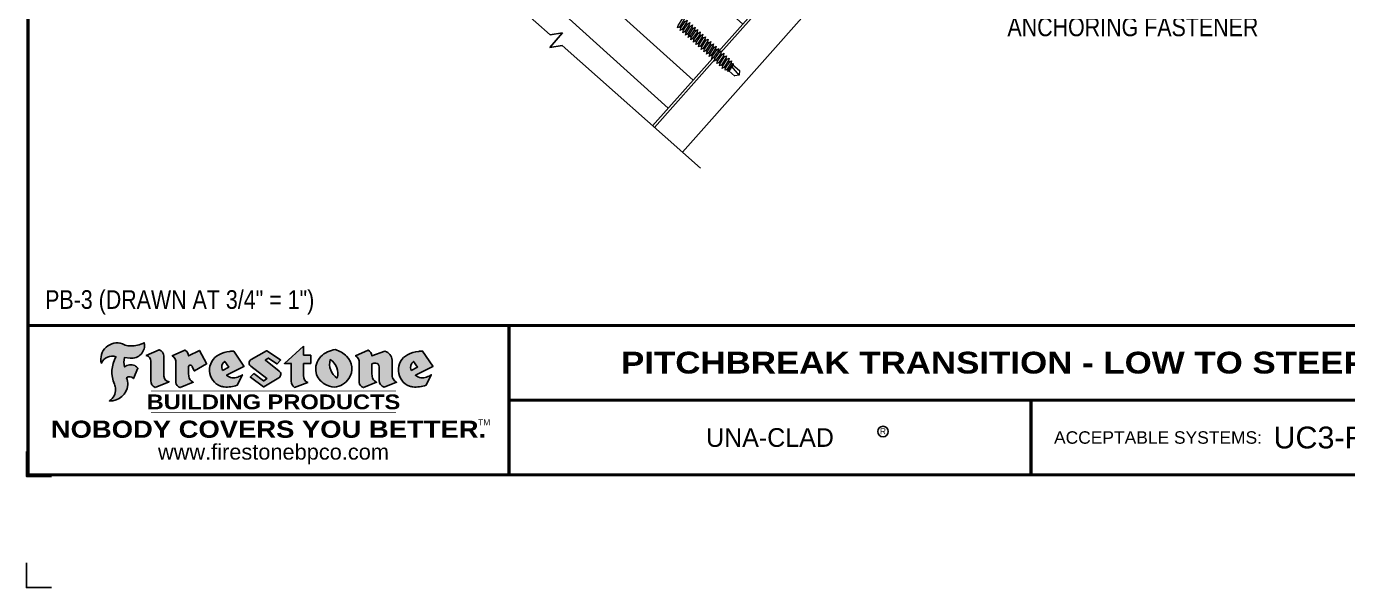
# Model space of a CAD drawing. Header units: inches. Extents: x 0 to 20, y 0 to 16.8.
# Drawn here: x 0 to 13.25, y 0 to 5.63 of the extents above; entities that cross this region are included whole.
import ezdxf
from ezdxf.enums import TextEntityAlignment as Align

# ---------------------------------------------------------------- set-up
doc = ezdxf.new("R2010")
doc.units = ezdxf.units.IN
doc.header["$MEASUREMENT"] = 0
doc.layers.get('0').update_dxf_attribs({"linetype": 'CONTINUOUS'})
doc.layers.get('DEFPOINTS').update_dxf_attribs({"linetype": 'CONTINUOUS'})
doc.layers.add('FSBP-ACCESSORY-FIRESTONE', color=7, linetype='CONTINUOUS', lineweight=9)
for name, color, linetype in [('FSBP-ANNO-NOTE', 7, 'CONTINUOUS'), ('FSBP-INSULATION', 7, 'CONTINUOUS'), ('FSBP-SUBSTRATE-GENERIC', 9, 'CONTINUOUS'), ('FSBP-TTLB', 7, 'CONTINUOUS'), ('FSBP-TTLB-BORDER', 7, 'CONTINUOUS'), ('FSBP-TTLB-TEXT', 7, 'CONTINUOUS')]:
    doc.layers.add(name, color=color, linetype=linetype)
doc.styles.add('ARIAL', font='ARIAL.TTF')
doc.styles.add('ARIAL_BOLD', font='')
doc.styles.add('BANKGOTHIC', font='bgothm.ttf')
doc.styles.add('FSBP_ARIAL_NAR', font='ARIALN.TTF')
doc.styles.get('ARIAL_BOLD').set_extended_font_data('Arial Black')

# ---------------------------------------------------------------- blocks, each defined once
blk = doc.blocks.new('TTLB-UNACLAD_1')
at = {"layer": 'FSBP-TTLB-TEXT'}
h = blk.add_hatch(color=1, dxfattribs=at)
edge = h.paths.add_edge_path()
edge.add_arc((1.037309769669573, -0.1982514792917306), 0.1319107607348553, 264.0410451462098, 370.3106169565175)
edge.add_arc((1.027551646585694, 0.1214293576525799), 0.3273056962876235, 270.05058356628535, 295.23459397187514, ccw=False)
edge.add_arc((1.022801957313345, -0.06680179986895154), 0.1391656561713503, 249.3281275763668, 272.0749124149863, ccw=False)
edge.add_line((0.9736743133014443, -0.1970076156048179), (0.9474927838574558, -0.1852745150568325))
edge.add_arc((0.8939498971398288, -0.3394262635682071), 0.1631857907024099, 70.84590087378872, 194.3325259843273)
edge.add_arc((0.8444260109029493, -0.4259936440910768), 0.1179914261095279, 70.96950098067128, 156.9641407594482, ccw=False)
edge.add_arc((1.153141409296894, -0.4684497516079468), 0.3110405457095052, 150.3231137483159, 203.2084295854517)
edge.add_arc((0.7562495500622943, -0.6412608153899899), 0.1218587156617311, 0.8849157075190988, 24.34668939894999, ccw=False)
edge.add_arc((0.7493781665697374, -0.6475258110744375), 0.1289731377238325, -58.36655102076742, 3.6216782311386737, ccw=False)
edge.add_arc((0.8256699029544474, -0.5792158350996106), 0.1783301886510354, 267.2205474105585, 354.1381621173521)
edge.add_arc((0.7903121048625305, -0.6011409294291745), 0.212787892960859, 0.9996158580669322, 21.00503380861244)
edge.add_arc((1.01880712263941, -0.5666691048185161), 0.05136395668415847, 40.82117713173261, 125.52727787225791, ccw=False)
edge.add_line((1.057676976260041, -0.5330924682126437), (1.102776947655911, -0.4308018311949837))
edge.add_arc((1.040858222524664, -0.4699705673995949), 0.07326744446031509, 32.31675181867256, 66.31481236598174)
edge.add_arc((1.032262518825329, -0.5063316993097662), 0.1102246948011782, 69.8179132332389, 125.254734720681)
edge.add_arc((1.127708877207287, -0.368959353531244), 0.1659710644737306, 164.1569669952081, 196.5811013160487, ccw=False)
edge.add_line((0.9680425188342383, -0.3236487780942383), (1.023615334387159, -0.3294494641845773))
h = blk.add_hatch(color=1, dxfattribs=at)
edge = h.paths.add_edge_path()
edge.add_line((1.275239419159561, -0.6223407783464694), (1.415345367376062, -0.5660418822574371))
edge.add_arc((1.421019305783958, -0.5090099247487757), 0.05731350411836949, 181.9717871001989, 264.31851000495806, ccw=False)
edge.add_line((1.363739737527226, -0.5109819325197265), (1.363412352251203, -0.3102363679013962))
edge.add_arc((1.294263659668751, -0.3103491388303989), 0.06914878453844908, 0.0934405599591014, 72.42834396969012)
edge.add_line((1.315139561173908, -0.2444268274366692), (1.186839444240604, -0.3024209471341379))
edge.add_arc((1.175246268095289, -0.3585110609420917), 0.05727567197445628, -0.017399788185912257, 78.322067691347, ccw=False)
edge.add_line((1.232521937428658, -0.3585284546236807), (1.232574268422297, -0.555126496687123))
edge.add_arc((1.305699496415486, -0.5558575689677219), 0.07312888236350451, 179.4272023230205, 245.3845503102953)
h = blk.add_hatch(color=1, dxfattribs=at)
edge = h.paths.add_edge_path()
edge.add_line((1.792026821926584, -0.3839679064720229), (1.722158956877934, -0.2518542302253621))
edge.add_arc((1.720119655279638, -0.2529327078887852), 0.002306916790721817, 27.87197133405656, 117.3766794470751)
edge.add_line((1.719058846382097, -0.250884159729182), (1.610638460368705, -0.3070279753467702))
edge.add_arc((1.547088841662962, -0.3061026658494403), 0.06355635479880145, 359.165808011073, 425.8793658831422)
edge.add_line((1.573061729235633, -0.2480956029480268), (1.446879247402876, -0.3051325108639702))
edge.add_arc((1.407812067100189, -0.370357133046621), 0.07602957263902092, -3.441403975725109, 59.07992244284969, ccw=False)
edge.add_line((1.483704536400296, -0.3749210150788969), (1.483704536400296, -0.5723838140635706))
edge.add_arc((1.54053746518044, -0.568254406115083), 0.05698275005415228, 184.1557352478595, 255.3066498366543)
edge.add_line((1.526084036778343, -0.6233736605654059), (1.657291340682093, -0.570650514527486))
edge.add_arc((1.688298576827198, -0.5021390388423987), 0.0752015358480571, 207.5160880841914, 245.649226723163, ccw=False)
edge.add_arc((1.721050197024907, -0.4914488168456328), 0.1093332836229113, 179.4823365255141, 204.5537900001094, ccw=False)
edge.add_line((1.611721375809452, -0.4904610114968335), (1.611721375809452, -0.4126404716788983))
edge.add_arc((1.628589765097195, -0.414159299036043), 0.01693662875851176, 28.356188110622725, 174.8549701683585, ccw=False)
edge.add_arc((1.627340435522395, -0.4197189881350504), 0.02111886817708033, 22.216893572439517, 40.10213956426492, ccw=False)
edge.add_line((1.646891420738257, -0.4117336534413738), (1.666638796144639, -0.4549750258192233))
edge.add_arc((1.668737246926742, -0.4540167099035481), 0.002306916790685496, 204.545128184284, 299.6323508190091)
edge.add_line((1.669877862091766, -0.4560219186518992), (1.791128135493295, -0.3870515928837648))
edge.add_line((1.791128135493295, -0.3870515928837648), (1.792026821926584, -0.3839679064720229))
h = blk.add_hatch(color=1, dxfattribs=at)
h.paths.add_polyline_path([(2.063388732080512, -0.2583237030618903, 0.02524281661523788), (2.025024361750752, -0.2610532129309178, 0.1213611957758757), (1.901773912052249, -0.3008158885520373, 0.6151668103976068), (1.93274136141747, -0.6099060679591872, 0.05306812109568645), (1.967936229862175, -0.617865745600497, 0.1150932231766138), (2.099126721549737, -0.5994933789882708), (2.151195569562105, -0.4944891916583316, -0.08755405562188731), (2.104230609512001, -0.5187113292177372, -0.265591761123442), (1.992692314386659, -0.5010701623316862), (2.165347897647223, -0.4141184325909109, 0.4518949533370738), (2.166222728871162, -0.4107679608846269)])
h.paths.add_polyline_path([(2.014217313945437, -0.4188965037300676), (1.951113654018855, -0.4515330109460507, -0.3720533890450154), (1.973177450672722, -0.3607130665457561)], flags=16)
h = blk.add_hatch(color=1, dxfattribs=at)
edge = h.paths.add_edge_path()
edge.add_arc((2.260407392426802, -0.3775796671688782), 0.04152450223225729, 123.20805433950699, 232.2027298779723, ccw=False)
edge.add_line((2.237665217914071, -0.3428366421988329), (2.393535971665983, -0.2540943745380986))
edge.add_arc((2.394677353533142, -0.2560991469722482), 0.002306916790741334, 55.64644466176611, 119.65426054492559, ccw=False)
edge.add_line((2.395979141996861, -0.2541946229174954), (2.531809646140459, -0.3470380726374032))
edge.add_arc((2.530468902927946, -0.3489153772789875), 0.002306916790700397, -42.731101238422525, 54.4661353739603, ccw=False)
edge.add_line((2.532163440279987, -0.3504807552658491), (2.498457913851155, -0.3869673252714421))
edge.add_arc((2.496763376499139, -0.3854019472845934), 0.002306916790672934, 233.7527076894875, 317.26889876138785, ccw=False)
edge.add_line((2.495399362263356, -0.38726241234572), (2.413849913492982, -0.3274738082119626))
edge.add_arc((2.412485899257181, -0.3293342732731342), 0.002306916790720064, 53.75270768979358, 124.4135619297835)
edge.add_line((2.41118211687575, -0.3274311136421062), (2.382933981293377, -0.346782838468144))
edge.add_arc((2.38423776367478, -0.3486859980991606), 0.002306916790694898, 124.4135619293799, 231.8459020253626)
edge.add_line((2.382812599816248, -0.3505000469010184), (2.519899969301207, -0.4581994452042721))
edge.add_arc((2.494247019847682, -0.4908523236374461), 0.04152450223225742, -55.21225898295222, 51.84590202520428, ccw=False)
edge.add_line((2.517938320565804, -0.5249552055672808), (2.364434947484597, -0.6179520922513717))
edge.add_arc((2.36323960192349, -0.6159790200102006), 0.002306916790726996, 233.2955624372927, 301.20872157023314, ccw=False)
edge.add_line((2.361860787187538, -0.6178285429225383), (2.231266621301074, -0.5204709167214361))
edge.add_arc((2.232647938930649, -0.5186232623475259), 0.002306916790697672, 135.5134179846393, 233.21798691998708, ccw=False)
edge.add_line((2.231002150870836, -0.5170067083764565), (2.262839375599356, -0.4845937328397696))
edge.add_arc((2.264485163659225, -0.4862102868108537), 0.002306916790748497, 53.0352839999411, 135.513417985369, ccw=False)
edge.add_line((2.265872365996302, -0.4843670465239001), (2.361834678328762, -0.5565872257804898))
edge.add_arc((2.363221880665761, -0.5547439854936304), 0.002306916790627066, 233.0352840000685, 302.2362632414394)
edge.add_line((2.36445241715569, -0.5566953042850713), (2.39428499383348, -0.5378823484768844))
edge.add_arc((2.393054457343549, -0.5359310296853765), 0.002306916790685166, 302.2362632406177, 412.2027298768422)
edge.add_line((2.394468296066179, -0.5341081404551886), (2.234958295420142, -0.4103916733127022))
h = blk.add_hatch(color=1, dxfattribs=at)
edge = h.paths.add_edge_path()
edge.add_line((2.763460561272041, -0.2072496393923444), (2.763460561272041, -0.2969520779963801))
edge.add_arc((2.765767478062699, -0.2969520779963943), 0.00230691679065842, 179.9999999996471, 269.9999999996471)
edge.add_line((2.765767478062685, -0.2992589947870528), (2.835417693520355, -0.2992589947870528))
edge.add_arc((2.835417693520355, -0.3015659115777538), 0.002306916790701052, 0, 90, ccw=False)
edge.add_line((2.837724610311056, -0.3015659115777538), (2.837724610311056, -0.3790761307453892))
edge.add_arc((2.83541769352037, -0.3790761307453749), 0.002306916790686842, 269.99999999964706, 359.99999999964706, ccw=False)
edge.add_line((2.835417693520355, -0.3813830475360618), (2.765767478062685, -0.3813830475360618))
edge.add_arc((2.765767478062699, -0.3836899643267202), 0.00230691679065842, 90.00000000035294, 180.0000000003529)
edge.add_line((2.763460561272041, -0.3836899643267344), (2.763460561272041, -0.5033995910642801))
edge.add_arc((2.836735953378943, -0.5071368822038516), 0.07337063740681413, 177.0802527808789, 245.3249543133826)
edge.add_line((2.806105814540615, -0.5738080530967267), (2.674529557384915, -0.6226036013049594))
edge.add_arc((2.708610405062069, -0.564298408791804), 0.06753517344606039, 177.0345319916277, 239.6926428024901, ccw=False)
edge.add_line((2.641165668230087, -0.560804539009709), (2.641165668230087, -0.3836899643267344))
edge.add_arc((2.638858751439429, -0.3836899643267202), 0.00230691679065842, 359.9999999996471, 449.999999999647)
edge.add_line((2.638858751439443, -0.3813830475360618), (2.572857950769389, -0.3813830475360618))
edge.add_line((2.572857950769389, -0.3813830475360618), (2.763460561272041, -0.2072496393923444))
h = blk.add_hatch(color=1, dxfattribs=at)
edge = h.paths.add_edge_path(flags=16)
edge.add_arc((2.940363509127394, -0.4847985213681437), 0.1684614578629418, 344.5558804047865, 417.0140046669545)
edge.add_arc((3.194458079644619, -0.3883534532477785), 0.1684614578629414, 164.5558804047864, 237.0140046669546)
edge = h.paths.add_edge_path()
edge.add_arc((3.069375116502199, -0.4399344555144872), 0.1828726885096673, 136.0914512150047, 191.213418978326)
edge.add_arc((3.064939550433406, -0.4318234379590333), 0.1803148804748503, 194.0167254156723, 240.6663730831859)
edge.add_arc((3.098047041778981, -0.3845058757092554), 0.2378525180183701, 239.2975390661776, 264.2889872773176)
edge.add_arc((3.04884478212623, -0.4190232383793012), 0.203760689247156, 277.1986764832036, 326.503572961274)
edge.add_arc((3.077739326803546, -0.4341046616465112), 0.171374865791709, 325.3768876809902, 406.3828327799087)
edge.add_arc((3.011839488065919, -0.4896144380417797), 0.2571945645850002, 44.28462553519766, 73.82901434867304)
edge.add_arc((3.117152499586992, -0.4983433120546693), 0.2579560664039132, 97.50292863483666, 134.1039137579027)
h = blk.add_hatch(color=1, dxfattribs=at)
edge = h.paths.add_edge_path()
edge.add_line((3.322690228557462, -0.5721896537377091), (3.322690228557462, -0.3749210150788969))
edge.add_arc((3.246797759257384, -0.3703571330465745), 0.076029572638996, 356.5585960242387, 419.0799224428129)
edge.add_line((3.285864939560099, -0.3051325108639702), (3.412047421392799, -0.2480956029480268))
edge.add_arc((3.386074533820159, -0.3061026658494941), 0.06355635479883807, 0.3962622833877276, 65.87936588318718, ccw=False)
edge.add_line((3.449629368605429, -0.3056631084210863), (3.580526418688805, -0.2593848434574539))
edge.add_arc((3.555744121700958, -0.3530904070730321), 0.09692726601172152, 2.366977007666776, 75.18615851992018, ccw=False)
edge.add_line((3.652588689330287, -0.3490873311063041), (3.652588689330287, -0.4883770011386872))
edge.add_arc((3.761877549389556, -0.4914934052703811), 0.1093332836229047, 178.3666365323574, 204.5537900000422)
edge.add_arc((3.729125929191727, -0.5021836272670953), 0.07520153584796169, 207.5160880841711, 245.2240541443093)
edge.add_line((3.697611150971852, -0.5704631245385627), (3.572585913552643, -0.6207021253773775))
edge.add_arc((3.59534718600759, -0.5526356419907701), 0.07177131519198746, 180.3328587115751, 251.51018566665869, ccw=False)
edge.add_line((3.523577081955409, -0.5530525936986663), (3.523577081955409, -0.4153032515383615))
edge.add_arc((3.486319529276879, -0.4148773504126441), 0.0372599868942854, 359.3450650296066, 449.0500281941028)
edge.add_arc((3.482769874121713, -0.4419622099033496), 0.06447454900600783, 86.29402372314017, 119.8211331593848)
edge.add_line((3.450707067966732, -0.3860252459975726), (3.450707067966732, -0.4904610114968335))
edge.add_arc((3.560035889182251, -0.491448816845647), 0.1093332836229751, 179.4823365255069, 204.5537900001023)
edge.add_arc((3.527284268984408, -0.5021390388424952), 0.07520153584796385, 207.5160880841699, 245.6492267231416)
edge.add_line((3.496277032839316, -0.570650514527486), (3.365069728935509, -0.6233736605654059))
edge.add_arc((3.37950248606194, -0.5682868177318081), 0.05694615642555727, 183.9298782390169, 255.318496325343, ccw=False)
h = blk.add_hatch(color=1, dxfattribs=at)
h.paths.add_polyline_path([(3.957695472291277, -0.2583237030618903, 0.02524281661523822), (3.919331101961575, -0.2610532129309178, 0.1085638477195505), (3.807890832595604, -0.2939221658134414, 0.6425897848490651), (3.827048101628293, -0.6099060679591872, 0.05306812109569052), (3.862242970072884, -0.617865745600497, 0.1150932231766133), (3.993433461760503, -0.5994933789882708), (4.045502309772871, -0.4944891916583316, -0.08755405562189084), (3.998537349722767, -0.5187113292177372, -0.2655917611234366), (3.886999054597368, -0.5010701623316862), (4.059654637857989, -0.4141184325909109, 0.4518949533370731), (4.060529469081928, -0.4107679608846269)])
h.paths.add_polyline_path([(3.90852405415626, -0.4188965037300676), (3.845420394229677, -0.4515330109460507, -0.3720533890450147), (3.867484190883488, -0.3607130665457561)], flags=16)
blk.add_circle((8.577614469185107, -1.065153003997366), 0.05268028021839655)
at = {"layer": 'DEFPOINTS', "color": 1}
blk.add_lwpolyline([(0.234375, -1.515625), (-0.015625, -1.515625), (-0.015625, -1.265625)], dxfattribs=at)
at = {"layer": 'DEFPOINTS', "linetype": 'Continuous', "ltscale": 1.75}
blk.add_lwpolyline([(-0.015625, -2.380833333333342), (-0.015625, -2.630833333333342), (0.234375, -2.630833333333342)], dxfattribs=at)
at = {"layer": 'FSBP-TTLB', "const_width": 0.03125}
for points in [[(0, 0), (0, -1.5), (20, -1.5), (20, 0), (0, 0)], [(4.825208527206769, 0), (4.825208527206769, -0.75)], [(4.825208527206769, -0.75), (15.84028770518938, -0.75)], [(4.825208527206769, -0.75), (4.825208527206769, -1.5)]]:
    blk.add_lwpolyline(points, dxfattribs=at)
at = {"layer": 'FSBP-TTLB-BORDER', "const_width": 0.03125}
blk.add_lwpolyline([(20, 0), (20, 13), (0, 13), (0, 0)], dxfattribs=at)
at = {"layer": 'FSBP-TTLB-TEXT', "color": 1}
blk.add_line((0.7358432058323388, -0.379822754145593), (0.7358432058323388, -0.379822754145593), dxfattribs=at)
for points in [[(1.023615323725323, -0.3294494630716969, 0.5000510906601082), (1.167090420776901, -0.1746414942047778, -0.1103304102359608), (1.027840608309816, -0.2058762110801382, -0.09957876667165425), (0.9736743133014443, -0.1970076156048179), (0.9474927838574558, -0.1852745150568325, 0.5978159689075124), (0.7358432058323388, -0.379822754145593, -0.3938834584182213), (0.8828996422548698, -0.3144510229727047, 0.2349406564350952), (0.86727108227484, -0.5910237178633082, -0.1027304183841549), (0.8780937320133262, -0.6393788197974146, -0.2772692352614086), (0.8170223912655956, -0.7573362346216896, 0.3985429150902959), (1.003067614090241, -0.5974286950643517, 0.0875124847930418), (0.9889600163401155, -0.5248671157293501, -0.3874031597924062), (1.057676976260041, -0.5330924682126437), (1.102776947655911, -0.4308018311949837, 0.1494423498871741), (1.07029056398062, -0.4028746979725923, 0.2467195073738216), (0.9686394281704906, -0.4163228904100862, -0.1424285161541127), (0.9680425188342383, -0.3236487780942383), (1.023615334387159, -0.3294494641845773)], [(2.166222728871162, -0.4107679608846269), (2.063388732080512, -0.2583237030618903, 0.02524281661523788), (2.025024361750752, -0.2610532129309178, 0.1085638477195265), (1.913584092384895, -0.2939221658134414, 0.6425897848491228), (1.93274136141747, -0.6099060679591872, 0.05306812109568648), (1.967936229862175, -0.617865745600497, 0.1150932231766137), (2.099126721549737, -0.5994933789882708), (2.151195569562105, -0.4944891916583316, -0.0875540556218873), (2.104230609512001, -0.5187113292177372, -0.2655917611234418), (1.992692314386659, -0.5010701623316862), (2.165347897647223, -0.4141184325909109)], [(2.763460561272041, -0.2072496393923444), (2.763460561272041, -0.2969520779963801, 0.4142135623730958), (2.765767478062685, -0.2992589947870528), (2.835417693520355, -0.2992589947870528, -0.414213562373095), (2.837724610311056, -0.3015659115777538), (2.837724610311056, -0.3790761307453892, -0.4142135623730938), (2.835417693520355, -0.3813830475360618), (2.765767478062685, -0.3813830475360618, 0.4142135623730958), (2.763460561272041, -0.3836899643267344), (2.763460561272041, -0.5033995910642801, 0.3068985753588853), (2.806105814540615, -0.5738080530967267), (2.674529557384915, -0.6226036013049594, -0.2804194150632976), (2.641165668230087, -0.560804539009709), (2.641165668230087, -0.3836899643267344, 0.414213562373095), (2.638858751439443, -0.3813830475360618), (2.572857950769389, -0.3813830475360618), (2.763460561272041, -0.2072496393923444)], [(4.060529469081928, -0.4107679608846269), (3.957695472291277, -0.2583237030618903, 0.02524281661523788), (3.919331101961575, -0.2610532129309178, 0.1085638477195265), (3.807890832595604, -0.2939221658134414, 0.6425897848491228), (3.827048101628293, -0.6099060679591872, 0.05306812109568648), (3.862242970072884, -0.617865745600497, 0.1150932231766137), (3.993433461760503, -0.5994933789882708), (4.045502309772871, -0.4944891916583316, -0.0875540556218873), (3.998537349722767, -0.5187113292177372, -0.2655917611234418), (3.886999054597368, -0.5010701623316862), (4.059654637857989, -0.4141184325909109)], [(4.059654637857989, -0.4141184325909109, 0.4518949533370731), (4.060529469081928, -0.4107679608846269, 0.4518949533370731)]]:
    blk.add_lwpolyline(points, format="xyb", dxfattribs=at)
for points in [[(1.275239419159561, -0.6223407783464694), (1.415345367376062, -0.5660418822574371, -0.3756100036733062), (1.363739737527226, -0.5109819325197265), (1.363412352251203, -0.3102363679013962, 0.3265360292958048), (1.315139561173908, -0.2444268274366692), (1.186839444240604, -0.3024209471341379, -0.3557863980845349), (1.232521937428658, -0.3585284546236807), (1.232574268422297, -0.555126496687123, 0.2960110723418457)], [(1.792026821926584, -0.3839679064720229), (1.722158956877934, -0.2518542302253621, 0.4116839150163434), (1.719058846382097, -0.250884159729182), (1.610638460368705, -0.3070279753467702, 0.2996033003794034), (1.573061729235633, -0.2480956029480268), (1.446879247402876, -0.3051325108639702, -0.2797757560995365), (1.483704536400296, -0.3749210150788969), (1.483704536400296, -0.5723838140635706, 0.320828638474519), (1.526084036778343, -0.6233736605654059), (1.657291340682093, -0.570650514527486, -0.1679398621276611), (1.621603752698661, -0.5368819723450571, -0.1098333365370753), (1.611721375809452, -0.4904610114968335), (1.611721375809452, -0.4126404716788983, -0.743334502655012), (1.64349420176768, -0.4061152228778298, -0.07819791644735608), (1.646891420738257, -0.4117336534413738), (1.666638796144639, -0.4549750258192233, 0.4404648714563479), (1.669877862091766, -0.4560219186518992), (1.791128135493295, -0.3870515928837648)], [(2.234958295420142, -0.4103916733127022, -0.5150044486718882), (2.237665217914071, -0.3428366421988329), (2.393535971665983, -0.2540943745380986, -0.2867822934100265), (2.395979141996861, -0.2541946229174954), (2.531809646140459, -0.3470380726374032, -0.4515027974650387), (2.532163440279987, -0.3504807552658491), (2.498457913851155, -0.3869673252714421, -0.3814439164929681), (2.495399362263356, -0.38726241234572), (2.413849913492982, -0.3274738082119626, 0.3184718635035665), (2.41118211687575, -0.3274311136421062), (2.382933981293377, -0.346782838468144, 0.5064094529656681), (2.382812599816248, -0.3505000469010184), (2.519899969301207, -0.4581994452042721, -0.5043597839115849), (2.517938320565804, -0.5249552055672808), (2.364434947484597, -0.6179520922513717, -0.3053163970316367), (2.361860787187538, -0.6178285429225383), (2.231266621301074, -0.5204709167214361, -0.4541703869768119), (2.231002150870836, -0.5170067083764565), (2.262839375599356, -0.4845937328397696, -0.3762644290664977), (2.265872365996302, -0.4843670465239001), (2.361834678328762, -0.5565872257804898, 0.3114700032088108), (2.36445241715569, -0.5566953042850713), (2.39428499383348, -0.5378823484768844, 0.520381097387146), (2.394468296066179, -0.5341081404551886)], [(2.937624918725987, -0.3131105398334029, 0.2452625673097023), (2.889993533867141, -0.4754966266250307, 0.2064059665179019), (2.976604338974084, -0.5890186876871866, 0.1094800500670344), (3.074378098474654, -0.6211778035979165, 0.2185147641853038), (3.218764944843201, -0.5314757029352819, 0.3689489483072479), (3.195959963110113, -0.3100352223135445, 0.1296305888694145), (3.0834694040758, -0.242595816912754, 0.1610736375384317)], [(3.322690228557462, -0.5721896537377091), (3.322690228557462, -0.3749210150788969, 0.2797757560995341), (3.285864939560099, -0.3051325108639702), (3.412047421392799, -0.2480956029480268, -0.2937618496109166), (3.449629368605429, -0.3056631084210863), (3.580526418688805, -0.2593848434574539, -0.3288760160581939), (3.652588689330287, -0.3490873311063041), (3.652588689330287, -0.4883770011386872, 0.114762897203527), (3.662431105063263, -0.536926560769686, 0.166032965990522), (3.697611150971852, -0.5704631245385627), (3.572585913552643, -0.6207021253773775, -0.3209557512194564), (3.523577081955409, -0.5530525936986663), (3.523577081955409, -0.4153032515383615, 0.4127061514896111), (3.48693727661589, -0.3776224848030694, 0.1473421876160361), (3.450707067966732, -0.3860252459975726), (3.450707067966732, -0.4904610114968335, 0.1098333365370753), (3.460589444855941, -0.5368819723450855, 0.1679398621276611), (3.496277032839316, -0.570650514527486), (3.365069728935509, -0.6233736605654059, -0.3219729545308964), (3.322690228557462, -0.5721896537377091, 29.1476284739)], [(1.951113654018855, -0.4515330109460507), (2.014217313945437, -0.4188965037300676), (1.973177450672722, -0.3607130665457561, 0.3720533890450154)], [(3.10274193015772, -0.5296595419651595, 0.3271311138286319), (3.032079658614293, -0.3434924326507627, 0.3271311138286322)], [(3.845420394229677, -0.4515330109460507), (3.90852405415626, -0.4188965037300676), (3.867484190883488, -0.3607130665457561, 0.3720533890450154)]]:
    blk.add_lwpolyline(points, format="xyb", close=True, dxfattribs=at)
at = {"layer": 'FSBP-TTLB-TEXT'}
for points, const_width in [([(1.233926579809207, -0.6584455781731435), (3.691229482685259, -0.6584455781731577)], 0.0078125), ([(10.06152282927678, -0.75), (10.06152282927678, -1.5)], 0.03125), ([(1.233926579809207, -0.8761560960495984), (3.691229482685259, -0.8761560960495842)], 0.0078125)]:
    blk.add_lwpolyline(points, dxfattribs=dict(at, const_width=const_width))
at = {"layer": 'FSBP-TTLB-TEXT', "color": 1}
for centre, start, end in [((1.789987520328282, -0.3850463841354355), 299.6323508193319, 27.87197133380463), ((2.164310260790558, -0.412058050385383), 296.7304547840455, 34.00233684987403)]:
    blk.add_arc(centre, 0.00230691679068068, start, end, dxfattribs=at)
at = {"layer": 'FSBP-TTLB-TEXT', "lineweight": 18, "style": 'ARIAL_BOLD'}
blk.add_text('BUILDING PRODUCTS', height=0.1484375, dxfattribs=at).set_placement((2.462578031247233, -0.7673008371113639), align=Align.MIDDLE_CENTER)
at = {"layer": 'FSBP-TTLB-TEXT', "color": 1}
for s, height, style, p in [('NOBODY COVERS YOU BETTER.', 0.171875, 'ARIAL_BOLD', (2.412604263603384, -1.041650450587369)), ('TM', 0.0625, 'BANKGOTHIC', (4.576671173373001, -0.9725745042934193))]:
    blk.add_text(s, height=height, dxfattribs=dict(at, style=style)).set_placement(p, align=Align.MIDDLE_CENTER)
at = {"layer": 'FSBP-TTLB-TEXT'}
for s, height, style, p in [('UNA-CLAD', 0.1875, 'BANKGOTHIC', (7.443365678241776, -1.125)), ('R', 0.0625, 'BANKGOTHIC', (8.576822040060335, -1.062518816683806)), ('www.firestonebpco.com', 0.15625, 'ARIAL', (2.462578031247233, -1.268657306740124))]:
    blk.add_text(s, height=height, dxfattribs=dict(at, style=style)).set_placement(p, align=Align.MIDDLE_CENTER)
at = {"layer": 'FSBP-TTLB-TEXT', "style": 'ARIAL'}
blk.add_text('ACCEPTABLE SYSTEMS:', height=0.125, dxfattribs=at).set_placement((10.29281281591562, -1.125), align=Align.MIDDLE_LEFT)
at = {"layer": 'FSBP-TTLB-TEXT'}
for tag, height, style, p in [('MAXIMUM_WARRANTY', 0.1875, 'ARIAL_BOLD', (18.03987100774941, 0.2240244307510579)), ('ACCPT_SYSTEMS', 0.21875, 'ARIAL', (12.49438170418193, -1.125))]:
    blk.add_attdef(tag, text='', height=height, dxfattribs=dict(at, style=style)).set_placement(p, align=Align.MIDDLE_LEFT)
for tag, height, style, p in [('DETAIL_DESCP_LINE_1', 0.21875, 'ARIAL_BOLD', (10.33118450231211, -0.3736318192489421)), ('ISSUE_REV_DATE', 0.21875, 'ARIAL', (16.84069633627263, -0.7282559425942452)), ('DETAIL_NUMBER', 0.4375, 'ARIAL', (18.91941590748775, -0.8931630692489421))]:
    blk.add_attdef(tag, text='', height=height, dxfattribs=dict(at, style=style)).set_placement(p, align=Align.MIDDLE_CENTER)

msp = doc.modelspace()

# ---------------------------------------------------------------- hatches: boundary and pattern name
at = {"layer": 'FSBP-INSULATION'}
h = msp.add_hatch(dxfattribs=at)
h.set_pattern_fill('ANSI31', color=256, scale=3, angle=92.99999999999999, style=0)
h.set_pattern_definition([(138, (-0.474198583921428, -0.5708610251901671), (-0.2509239773845719, -0.2786793095540228), [])])
h.paths.add_polyline_path([(6.282192889140478, 4.63388682434506), (6.873756852721535, 5.301001715917919), (6.880628627573463, 5.329782474632207), (6.867454445474209, 5.341687823541994), (6.848464125142933, 5.329233691137053), (6.854280263374951, 5.353593172451791), (6.841106081275669, 5.365498521361594), (6.822115760944396, 5.353044388956653), (6.827931899176411, 5.377403870271387), (6.814757717077154, 5.389309219181176), (6.795767396745857, 5.376855086776253), (6.801583534977875, 5.401214568090989), (6.788409352878618, 5.413119917000778), (6.769419032547345, 5.400665784595835), (6.775235170779363, 5.425025265910567), (6.762060988680079, 5.43693061482038), (6.743070668348808, 5.424476482415436), (6.748886806580824, 5.44883596373017), (6.735712624481544, 5.460741312639979), (6.71672230415027, 5.448287180235036), (6.722538442382286, 5.47264666154977), (6.709364260283006, 5.484552010459583), (6.69037393995173, 5.472097878054638), (6.696190078183749, 5.496457359369371), (6.683015896084468, 5.508362708279182), (6.664025575753194, 5.495908575874238), (6.669841713985208, 5.520268057188972), (6.656667531885932, 5.532173406098781), (6.637677211554657, 5.519719273693839), (6.643493349786669, 5.544078755008576), (6.630319167687392, 5.555984103918384), (6.611328847356117, 5.54352997151344), (6.617144985588135, 5.567889452828171), (6.603970803488855, 5.579794801737986), (6.584980483157581, 5.567340669333042), (6.590796621389596, 5.591700150647773), (6.577622439290318, 5.603605499557586), (6.558632118959042, 5.591151367152644), (6.564448257191061, 5.615510848467379), (6.551274075091778, 5.627416197377189), (6.532283754760505, 5.614962064972245), (6.538099892992522, 5.63932154628698), (6.524925710893241, 5.651226895196789), (6.505935390561968, 5.638772762791846), (6.511751528793982, 5.663132244106578), (6.498577346694701, 5.675037593016389), (6.479587026363429, 5.662583460611446), (6.485403164595446, 5.68694294192618), (6.472228982496167, 5.698848290835993), (6.45323866216489, 5.686394158431048), (6.459054800396908, 5.710753639745779), (6.445880618297626, 5.722658988655592), (6.426890297966355, 5.71020485625065), (6.43270643619837, 5.734564337565381), (6.419532254099089, 5.746469686475191), (6.400541933767816, 5.73401555407025), (6.406358071999831, 5.758375035384983), (6.393183889900552, 5.770280384294795), (6.374193569569277, 5.757826251889853), (6.380009707801293, 5.782185733204582), (6.366835525702014, 5.794091082114396), (6.34784520537074, 5.781636949709452), (6.353661343602755, 5.805996431024185), (6.340487161503474, 5.817901779933996), (6.321496841172201, 5.805447647529053), (6.327312979404216, 5.829807128843787), (6.314138797304939, 5.841712477753599), (6.295148476973663, 5.829258345348653), (6.300475627380459, 5.85156982001079), (6.286747640127587, 5.863975635934939), (6.267757319796314, 5.851521503529996), (6.273573458028331, 5.87588098484473), (6.260399275929051, 5.88778633375454), (6.241408955597778, 5.875332201349599), (6.247225093829792, 5.899691682664328), (6.234050911730511, 5.911597031574139), (6.215060591399237, 5.899142899169196), (6.220876729631255, 5.923502380483933), (6.207702547531976, 5.935407729393741), (6.188712227200701, 5.9229535969888), (6.194528365432716, 5.947313078303528), (6.181354183333437, 5.959218427213344), (6.162363863002163, 5.9467642948084), (6.16818000123418, 5.971123776123132), (6.155005819134897, 5.983029125032943), (6.136015498803626, 5.970574992628), (6.141831637035642, 5.994934473942735), (6.128657454936361, 6.006839822852545), (6.109667134605086, 5.994385690447604), (6.115483272837103, 6.018745171762334), (6.102309090737824, 6.030650520672148), (6.08331877040655, 6.018196388267202), (6.089134908638566, 6.042555869581935), (6.075960726539286, 6.054461218491747), (6.05697040620801, 6.042007086086802), (6.06278654444003, 6.066366567401539), (6.049612362340747, 6.07827191631135), (6.030622042009474, 6.065817783906406), (6.036438180241489, 6.090177265221136), (6.023263998142211, 6.102082614130949), (6.004273677810938, 6.089628481726008), (6.010089816042954, 6.113987963040739), (5.996915633943672, 6.12589331195055), (5.977925313612397, 6.113439179545605), (5.983741451844413, 6.137798660860339), (5.970567269745134, 6.149704009770154), (5.951576949413862, 6.13724987736521), (5.957393087645878, 6.161609358679942), (5.944218905546595, 6.173514707589752), (5.925228585215321, 6.161060575184807), (5.931044723447339, 6.185420056499543), (5.917870541348059, 6.197325405409354), (5.898880221016785, 6.184871273004408), (5.904696359248801, 6.209230754319142), (5.891522177149521, 6.221136103228956), (5.872531856818247, 6.20868197082401), (5.878347995050263, 6.233041452138744), (5.865173812951006, 6.244946801048534), (5.846183492619732, 6.232492668643591), (5.851999630851726, 6.256852149958346), (5.838825448752468, 6.268757498868135), (5.819835128421195, 6.256303366463193), (5.825651266653212, 6.280662847777925), (5.808427997910301, 6.278458034255856), (5.755333918046585, 6.32643851160613), (5.141793766600716, 5.645033141060165), (5.253290758783225, 5.546173214967732), (5.378335211172908, 5.565528002880296), (5.249045084672029, 5.419710978798512), (5.374089536851429, 5.439065767151281)])
h.paths.add_polyline_path([(8.551447393025711, 7.192956621542383), (8.555427411276012, 7.209625960600885), (8.54225322917676, 7.221531309510671), (8.523262908845487, 7.209077177105732), (8.529079047077502, 7.233436658420463), (8.515904864978223, 7.245342007330274), (8.496914544646948, 7.23288787492533), (8.502730682878965, 7.257247356240064), (8.48955650077971, 7.269152705149857), (8.470566180448412, 7.256698572744935), (8.476382318680423, 7.281058054059667), (8.463208136581173, 7.292963402969455), (8.444217816249896, 7.280509270564512), (8.450033954481913, 7.304868751879249), (8.43685977238263, 7.316774100789054), (8.41786945205136, 7.304319968384115), (8.423685590283371, 7.328679449698847), (8.410511408184117, 7.340584798608635), (8.39152108785282, 7.328130666203712), (8.397337226084838, 7.352490147518449), (8.38416304398558, 7.364395496428238), (8.365172723654307, 7.351941364023292), (8.370988861886325, 7.376300845338028), (8.357814679787042, 7.38820619424784), (8.33882435945577, 7.375752061842895), (8.344640497687786, 7.400111543157629), (8.331466315588504, 7.412016892067437), (8.312475995257232, 7.399562759662495), (8.318292133489248, 7.42392224097723), (8.305117951389967, 7.435827589887042), (8.286127631058692, 7.423373457482096), (8.291943769290711, 7.447732938796831), (8.278769587191432, 7.459638287706643), (8.259779266860157, 7.447184155301697), (8.265595405092172, 7.471543636616437), (8.252421222992893, 7.483448985526241), (8.233430902661617, 7.470994853121297), (8.239247040893636, 7.495354334436033), (8.226072858794355, 7.507259683345843), (8.20708253846308, 7.4948055509409), (8.212898676695097, 7.519165032255632), (8.199724494595817, 7.531070381165446), (8.180734174264542, 7.518616248760498), (8.186550312496559, 7.542975730075234), (8.17337613039728, 7.554881078985046), (8.154385810066003, 7.542426946580104), (8.160201948298022, 7.566786427894835), (8.14702776619874, 7.578691776804648), (8.128037445867466, 7.566237644399706), (8.133853584099484, 7.590597125714435), (8.120679402000205, 7.602502474624249), (8.10168908166893, 7.590048342219303), (8.107505219900945, 7.614407823534037), (8.094331037801664, 7.626313172443849), (8.075340717470391, 7.613859040038905), (8.081156855702407, 7.63821852135364), (8.067982673603128, 7.650123870263453), (8.048992353271853, 7.637669737858506), (8.054808491503872, 7.662029219173238), (8.04163430940459, 7.67393456808305), (8.022643989073318, 7.661480435678106), (8.028460127305333, 7.68583991699284), (8.015285945206053, 7.69774526590265), (7.996295624874781, 7.685291133497708), (8.002111763106793, 7.709650614812443), (7.988937581007512, 7.721555963722254), (7.969947260676239, 7.709101831317311), (7.975763398908256, 7.733461312632045), (7.962589216808976, 7.745366661541855), (7.943598896477704, 7.732912529136911), (7.949415034709716, 7.757272010451643), (7.936240852610435, 7.769177359361453), (7.917250532279162, 7.756723226956511), (7.923066670511179, 7.781082708271246), (7.909892488411902, 7.792988057181057), (7.890902168080626, 7.780533924776115), (7.896229318487421, 7.802845399438249), (7.882501331234547, 7.815251215362396), (7.863511010903277, 7.802797082957456), (7.869327149135293, 7.827156564272189), (7.856152967036014, 7.839061913181999), (7.837162646704739, 7.826607780777055), (7.842978784936754, 7.850967262091791), (7.829804602837473, 7.862872611001599), (7.810814282506199, 7.850418478596655), (7.816630420738218, 7.874777959911391), (7.803456238638937, 7.886683308821198), (7.784465918307664, 7.874229176416259), (7.790282056539679, 7.898588657730992), (7.777107874440397, 7.910494006640802), (7.758117554109125, 7.898039874235858), (7.763933692341141, 7.92239935555059), (7.75075951024186, 7.934304704460402), (7.731769189910587, 7.921850572055458), (7.737585328142604, 7.946210053370192), (7.724411146043323, 7.958115402280002), (7.705420825712048, 7.945661269875062), (7.711236963944067, 7.970020751189793), (7.698062781844786, 7.981926100099606), (7.679072461513515, 7.969471967694661), (7.684888599745527, 7.993831449009393), (7.671714417646248, 8.005736797919207), (7.652724097314971, 7.993282665514263), (7.65854023554699, 8.017642146828996), (7.645366053447709, 8.029547495738807), (7.626375733116436, 8.017093363333867), (7.632191871348452, 8.041452844648598), (7.619017689249173, 8.053358193558408), (7.600027368917898, 8.040904061153464), (7.605843507149917, 8.065263542468195), (7.592669325050634, 8.07716889137801), (7.573679004719359, 8.064714758973063), (7.579495142951377, 8.089074240287799), (7.566320960852094, 8.100979589197612), (7.547330640520823, 8.088525456792668), (7.553146778752838, 8.112884938107397), (7.539972596653561, 8.12479028701721), (7.520982276322285, 8.112336154612267), (7.526798414554303, 8.136695635927), (7.513624232455022, 8.148600984836815), (7.494633912123748, 8.136146852431867), (7.500450050355761, 8.1605063337466), (7.487275868256483, 8.172411682656415), (7.468285547925207, 8.15995755025147), (7.474101686157224, 8.184317031566204), (7.460927504057968, 8.196222380475994), (7.441937183726694, 8.183768248071049), (7.447081688992195, 8.205314757952687), (5.82590640236331, 6.404817195890871), (5.881697084265908, 6.354399831916298), (5.889293212398417, 6.359381484878275), (5.8834770741664, 6.335022003563543), (5.896651256265657, 6.323116654653754), (5.915641576596955, 6.335570787058674), (5.90982543836494, 6.311211305743942), (5.922999620464196, 6.299305956834152), (5.941989940795469, 6.311760089239097), (5.936173802563454, 6.287400607924362), (5.949347984662735, 6.275495259014551), (5.968338304994007, 6.287949391419493), (5.96252216676199, 6.263589910104763), (5.975696348861272, 6.251684561194952), (5.994686669192545, 6.264138693599894), (5.988870530960529, 6.239779212285161), (6.002044713059809, 6.227873863375348), (6.021035033391081, 6.240327995780292), (6.015218895159066, 6.21596851446556), (6.028393077258348, 6.204063165555746), (6.047383397589621, 6.216517297960691), (6.041567259357606, 6.192157816645957), (6.054741441456887, 6.180252467736147), (6.073731761788158, 6.19270660014109), (6.067915623556141, 6.168347118826357), (6.081089805655424, 6.156441769916547), (6.100080125986696, 6.168895902321489), (6.094263987754679, 6.144536421006758), (6.107438169853964, 6.132631072096944), (6.126428490185237, 6.145085204501891), (6.120612351953217, 6.120725723187155), (6.133786534052498, 6.108820374277344), (6.152776854383772, 6.121274506682287), (6.146960716151756, 6.096915025367554), (6.160134898251036, 6.085009676457742), (6.179125218582311, 6.097463808862687), (6.173309080350291, 6.073104327547955), (6.186483262449574, 6.06119897863814), (6.205473582780849, 6.073653111043084), (6.199657444548833, 6.049293629728352), (6.212831626648113, 6.037388280818538), (6.231821946979387, 6.049842413223485), (6.226005808747371, 6.025482931908752), (6.239179990846651, 6.01357758299894), (6.258170311177923, 6.026031715403883), (6.252354172945909, 6.001672234089152), (6.265528355045186, 5.989766885179339), (6.284518675376461, 6.00222101758428), (6.278702537144443, 5.977861536269545), (6.291876719243727, 5.965956187359738), (6.310867039574999, 5.978410319764681), (6.305050901342982, 5.954050838449948), (6.318225083442262, 5.942145489540137), (6.337215403773538, 5.95459962194508), (6.331399265541521, 5.930240140630347), (6.344019642487209, 5.918835258734871), (6.364606560950888, 5.932336463763741), (6.35879042271887, 5.907976982449006), (6.37196460481815, 5.896071633539193), (6.390954925149428, 5.908525765944136), (6.385138786917406, 5.884166284629404), (6.398312969016687, 5.872260935719592), (6.417303289347964, 5.884715068124538), (6.411487151115945, 5.860355586809804), (6.424661333215226, 5.848450237899991), (6.443651653546501, 5.860904370304936), (6.437835515314483, 5.836544888990202), (6.451009697413765, 5.82463954008039), (6.470000017745038, 5.837093672485334), (6.464183879513022, 5.8127341911706), (6.477358061612303, 5.800828842260788), (6.496348381943575, 5.813282974665734), (6.490532243711558, 5.788923493351001), (6.503706425810839, 5.777018144441188), (6.522696746142114, 5.789472276846133), (6.516880607910098, 5.765112795531399), (6.530054790009378, 5.753207446621587), (6.549045110340651, 5.765661579026528), (6.543228972108633, 5.741302097711798), (6.556403154207915, 5.729396748801984), (6.575393474539188, 5.74185088120693), (6.569577336307172, 5.717491399892195), (6.582751518406455, 5.705586050982383), (6.601741838737726, 5.718040183387327), (6.59592570050571, 5.693680702072596), (6.60909988260499, 5.681775353162783), (6.628090202936264, 5.694229485567727), (6.622274064704249, 5.669870004252993), (6.63544824680353, 5.657964655343182), (6.654438567134802, 5.670418787748128), (6.648622428902787, 5.646059306433395), (6.661796611002066, 5.634153957523581), (6.680786931333342, 5.646608089928526), (6.674970793101323, 5.622248608613792), (6.688144975200604, 5.610343259703982), (6.707135295531879, 5.622797392108923), (6.701319157299864, 5.598437910794188), (6.714493339399143, 5.586532561884382), (6.733483659730416, 5.598986694289323), (6.727667521498401, 5.574627212974594), (6.74084170359768, 5.562721864064779), (6.759832023928954, 5.575175996469724), (6.754015885696938, 5.550816515154992), (6.76719006779622, 5.538911166245178), (6.786180388127493, 5.551365298650122), (6.780364249895475, 5.527005817335384), (6.793538431994754, 5.515100468425577), (6.81252875232603, 5.52755460083052), (6.806712614094011, 5.503195119515786), (6.81988679619327, 5.491289770605999), (6.838877116524567, 5.503743903010919), (6.833060978292551, 5.479384421696187), (6.846235160391806, 5.467479072786398), (6.865225480723081, 5.47993320519134), (6.859409342491065, 5.455573723876606), (6.872583524590346, 5.443668374966796), (6.89157384492162, 5.456122507371738), (6.885757706689602, 5.431763026057006), (6.898931888788861, 5.419857677147217), (6.917922209120156, 5.432311809552138), (6.912106070888139, 5.407952328237405), (6.925280252987398, 5.396046979327616), (6.944270573318669, 5.408501111732559), (6.938454435086656, 5.384141630417826), (6.943465532894807, 5.379613161980265)])
h.paths.add_polyline_path([(6.360571915809194, 6.206870183231278), (7.683186038759352, 7.67578198046956), (8.048548680616673, 7.346807980105886), (6.725934557666514, 5.877896182867604)], flags=24)
h.paths.add_polyline_path([(8.754511635903933, 8.238408916544156), (8.043376951154762, 8.867567738643778), (7.508112190861175, 8.27309599711468), (7.505579129471902, 8.2624868851714), (7.518753311571156, 8.25058153626161), (7.53774363190243, 8.263035668666555), (7.531927493670416, 8.238676187351825), (7.545101675769697, 8.226770838442008), (7.56409199610097, 8.239224970846953), (7.558275857868953, 8.214865489532222), (7.571450039968235, 8.20296014062241), (7.590440360299509, 8.215414273027353), (7.584624222067491, 8.191054791712618), (7.59779840416677, 8.179149442802808), (7.616788724498043, 8.191603575207754), (7.61097258626603, 8.16724409389302), (7.624146768365311, 8.155338744983204), (7.643137088696584, 8.16779287738815), (7.637320950464566, 8.143433396073418), (7.650495132563847, 8.131528047163608), (7.66948545289512, 8.14398217956855), (7.663669314663103, 8.119622698253815), (7.676843496762386, 8.107717349344005), (7.695833817093659, 8.120171481748947), (7.69001767886164, 8.095812000434215), (7.703191860960924, 8.083906651524403), (7.722182181292197, 8.096360783929347), (7.71636604306018, 8.072001302614616), (7.729540225159457, 8.060095953704803), (7.748530545490734, 8.072550086109743), (7.74271440725872, 8.048190604795014), (7.755888589357999, 8.036285255885202), (7.774878909689273, 8.048739388290146), (7.769062771457254, 8.024379906975414), (7.782236953556534, 8.0124745580656), (7.801227273887813, 8.024928690470546), (7.795411135655794, 8.000569209155808), (7.808585317755075, 7.988663860245998), (7.827575638086348, 8.001117992650942), (7.821759499854332, 7.976758511336209), (7.834933681953613, 7.964853162426397), (7.853924002284884, 7.977307294831343), (7.848107864052871, 7.952947813516611), (7.86128204615215, 7.941042464606797), (7.880272366483425, 7.953496597011741), (7.874456228251406, 7.929137115697003), (7.887630410350688, 7.917231766787195), (7.90662073068196, 7.929685899192139), (7.900804592449944, 7.905326417877408), (7.913978774549225, 7.893421068967594), (7.932969094880498, 7.90587520137254), (7.927152956648484, 7.881515720057807), (7.939773333594172, 7.870110838162331), (7.96036025205785, 7.883612043191199), (7.954544113825833, 7.859252561876467), (7.967718295925113, 7.847347212966651), (7.986708616256388, 7.859801345371592), (7.980892478024368, 7.835441864056861), (7.99406666012365, 7.823536515147055), (8.013056980454925, 7.835990647551995), (8.007240842222904, 7.811631166237261), (8.020415024322187, 7.799725817327452), (8.039405344653462, 7.812179949732394), (8.033589206421446, 7.787820468417662), (8.046763388520729, 7.775915119507848), (8.065753708852, 7.788369251912794), (8.059937570619985, 7.764009770598058), (8.073111752719264, 7.752104421688248), (8.092102073050539, 7.764558554093194), (8.08628593481852, 7.740199072778459), (8.099460116917802, 7.728293723868648), (8.118450437249074, 7.740747856273591), (8.112634299017062, 7.716388374958861), (8.125808481116339, 7.704483026049045), (8.144798801447614, 7.716937158453989), (8.138982663215598, 7.692577677139255), (8.152156845314877, 7.680672328229447), (8.17114716564615, 7.693126460634391), (8.165331027414133, 7.668766979319654), (8.178505209513416, 7.656861630409843), (8.197495529844689, 7.669315762814787), (8.191679391612674, 7.644956281500056), (8.204853573711954, 7.633050932590242), (8.223843894043227, 7.645505064995184), (8.218027755811214, 7.621145583680452), (8.231201937910491, 7.60924023477064), (8.250192258241762, 7.621694367175587), (8.244376120009745, 7.597334885860851), (8.257550302109026, 7.58542953695104), (8.276540622440304, 7.597883669355983), (8.270724484208287, 7.573524188041253), (8.283898666307564, 7.561618839131443), (8.302888986638841, 7.574072971536383), (8.297072848406826, 7.549713490221647), (8.310247030506105, 7.537808141311841), (8.32923735083738, 7.550262273716783), (8.32342121260536, 7.525902792402052), (8.336595394704641, 7.513997443492238), (8.355585715035916, 7.526451575897182), (8.349769576803903, 7.502092094582451), (8.36294375890318, 7.490186745672636), (8.381934079234455, 7.50264087807758), (8.376117941002438, 7.478281396762844), (8.389292123101718, 7.466376047853037), (8.408282443432991, 7.47883018025798), (8.402466305200972, 7.454470698943247), (8.415640487300232, 7.442565350033457), (8.434630807631528, 7.455019482438377), (8.42881466939951, 7.430660001123647), (8.441988851498767, 7.418754652213855), (8.460979171830044, 7.431208784618798), (8.455163033598028, 7.406849303304068), (8.468337215697305, 7.394943954394255), (8.48732753602858, 7.407398086799197), (8.481511397796565, 7.383038605484464), (8.494685579895823, 7.371133256574676), (8.513675900227119, 7.383587388979597), (8.507859761995103, 7.359227907664865), (8.521033944094361, 7.347322558755074), (8.54002426442563, 7.359776691160016), (8.534208126193617, 7.335417209845287), (8.547382308292898, 7.323511860935473), (8.566372628624174, 7.335965993340417), (8.560556490392154, 7.311606512025684), (8.573730672491436, 7.299701163115872), (8.59272099282271, 7.312155295520814), (8.58690485459069, 7.28779581420608), (8.600079036689948, 7.275890465296293), (8.619069357021223, 7.288344597701235), (8.61325321878923, 7.263985116386483), (8.613907548914149, 7.263393806172257), (8.965291981342432, 7.65965490720477), (8.963466975623506, 7.665271697261149), (8.940796183206764, 7.663940212585651), (8.957979888262965, 7.682159215697734), (8.95249280090242, 7.699046734134321), (8.92982200848568, 7.697715249458824), (8.94700571354188, 7.715934252570905), (8.941518626181336, 7.732821771007492), (8.918847833764593, 7.731490286331994), (8.936031538820796, 7.749709289444075), (8.93054445146025, 7.766596807880662), (8.9078736590435, 7.76526532320519), (8.925057364099697, 7.783484326317277), (8.919570276739156, 7.800371844753858), (8.896899484322413, 7.79904036007836), (8.914083189378614, 7.817259363190447), (8.908596102018093, 7.834146881626971), (8.885925309601346, 7.832815396951466), (8.90310901465755, 7.851034400063554), (8.897621927296996, 7.867921918500171), (8.874951134880254, 7.866590433824669), (8.892134839936455, 7.884809436936754), (8.886647752575904, 7.901696955373371), (8.86397696015916, 7.900365470697869), (8.881160665215361, 7.918584473809954), (8.875673577854808, 7.935471992246569), (8.853002785438065, 7.934140507571071), (8.870186490494271, 7.952359510683156), (8.864699403133725, 7.969247029119741), (8.842028610716978, 7.96791554444424), (8.859212315773181, 7.986134547556327), (8.853725228412658, 8.003022065992852), (8.831054435995915, 8.001690581317346), (8.848238141052116, 8.019909584429431), (8.842751053691565, 8.036797102866048), (8.820080261274821, 8.035465618190548), (8.837263966331022, 8.053684621302633), (8.831776878970471, 8.070572139739252), (8.809106086553728, 8.06924065506375), (8.826289791609929, 8.087459658175835), (8.820802704249374, 8.104347176612452), (8.798131911832632, 8.103015691936951), (8.815315616888835, 8.121234695049036), (8.809828529528284, 8.138122213485653), (8.787157737111539, 8.136790728810155), (8.80434144216773, 8.15500973192227), (8.79885435480719, 8.171897250358853), (8.776183562390441, 8.170565765683351), (8.793367267446648, 8.188784768795438), (8.78833500900688, 8.20427246775031), (8.783247989776704, 8.205400232762402), (8.765209387669291, 8.204340802556699), (8.7823930927255, 8.222559805668785), (8.776906005364953, 8.239447324105372), (8.754235212948208, 8.238115839429872)])
h.paths.add_polyline_path([(8.922624135189363, 8.089675541138696), (8.903935998383655, 8.106209407918184), (8.903514974421782, 8.105763017756892), (8.909002061782333, 8.08887549932028)])
h.paths.add_polyline_path([(9.160215298089833, 7.879472636685421), (8.9272835550211, 8.085553234695388), (8.914489149142874, 8.071987980883693), (8.919976236503427, 8.055100462447077), (8.94264702892017, 8.05643194712258), (8.92546332386397, 8.038212944010493), (8.930950411224494, 8.02132542557397), (8.953621203641237, 8.02265691024947), (8.936437498585034, 8.004437907137389), (8.941924585945577, 7.987550388700802), (8.964595378362322, 7.988881873376302), (8.947411673306119, 7.970662870264213), (8.952898760666672, 7.9537753518276), (8.975569553083414, 7.9551068365031), (8.958385848027213, 7.936887833391014), (8.963872935387768, 7.920000314954398), (8.98654372780451, 7.9213317996299), (8.969360022748308, 7.903112796517812), (8.97484711010886, 7.886225278081197), (8.997517902525603, 7.8875567627567), (8.9803341974694, 7.86933775964461), (8.985821284829925, 7.852450241208091), (9.008492077246672, 7.853781725883591), (8.991308372190467, 7.83556272277151), (8.99679545955101, 7.818675204334919), (9.019466251967755, 7.820006689010421), (9.002282546911566, 7.801787685898308), (9.007769634272105, 7.78490016746172), (9.03044042668885, 7.786231652137221), (9.013256721632649, 7.768012649025135), (9.018743808993191, 7.75112513058855), (9.041414601409935, 7.752456615264053), (9.024230896353734, 7.734237612151963), (9.026160909553742, 7.728297642299767)])

# ---------------------------------------------------------------- linework, layer by layer
at = {"layer": 'FSBP-ACCESSORY-FIRESTONE'}
for p, q in [((6.551274075091778, 5.627416197377189), (6.56444825719106, 5.615510848467378)), ((6.577622439290317, 5.603605499557586), (6.590796621389596, 5.591700150647775)), ((6.603970803488854, 5.579794801737986), (6.617144985588135, 5.567889452828173)), ((6.674970793101324, 5.622248608613793), (6.688144975200603, 5.610343259703982)), ((6.701319157299864, 5.598437910794189), (6.714493339399143, 5.586532561884381)), ((6.7276675214984, 5.574627212974591), (6.74084170359768, 5.562721864064779)), ((6.630319167687392, 5.555984103918384), (6.643493349786671, 5.544078755008575)), ((6.656667531885931, 5.532173406098782), (6.66984171398521, 5.520268057188973)), ((6.683015896084468, 5.508362708279182), (6.696190078183748, 5.496457359369371)), ((6.709364260283005, 5.484552010459582), (6.722538442382286, 5.472646661549771)), ((6.735712624481543, 5.460741312639979), (6.748886806580823, 5.448835963730169)), ((6.754015885696938, 5.55081651515499), (6.767190067796219, 5.538911166245178)), ((6.76206098868008, 5.436930614820381), (6.775235170779362, 5.425025265910567)), ((6.780364249895476, 5.527005817335386), (6.793538431994755, 5.515100468425578)), ((6.806712614094013, 5.503195119515788), (6.81988679619327, 5.491289770605998)), ((6.83306097829255, 5.479384421696187), (6.846235160391807, 5.467479072786398)), ((6.859409342491065, 5.455573723876606), (6.872583524590344, 5.443668374966795)), ((6.788409352878618, 5.413119917000778), (6.801583534977875, 5.401214568090991)), ((6.814757717077156, 5.389309219181176), (6.827931899176411, 5.377403870271388)), ((6.841106081275669, 5.365498521361595), (6.854280263374951, 5.353593172451788)), ((6.867454445474209, 5.341687823541994), (6.880628627573464, 5.329782474632206)), ((6.885757706689603, 5.431763026057006), (6.89893188878886, 5.419857677147217)), ((6.893802809672746, 5.317877125722398), (6.906976991772003, 5.305971776812605)), ((6.91210607088814, 5.407952328237406), (6.925280252987398, 5.396046979327616)), ((6.938454435086655, 5.384141630417827), (6.951628617185936, 5.372236281508015)), ((6.964802799285192, 5.360330932598225), (6.977976981384472, 5.348425583688413)), ((6.99115116348373, 5.336520234778624), (7.004325345582986, 5.324614885868835)), ((7.017499527682268, 5.312709536959023), (7.030673709781526, 5.300804188049232)), ((6.920151173871259, 5.294066427902815), (6.93332535597054, 5.282161078993004)), ((6.946499538069799, 5.270255730083213), (6.959673720169052, 5.258350381173426)), ((6.972847902268335, 5.246445032263614), (6.986022084367594, 5.234539683353825)), ((6.999196266466851, 5.222634334444034), (7.012370448566108, 5.21072898553424)), ((7.025544630665364, 5.198823636624449), (7.038718812764647, 5.186918287714642)), ((7.043847891880783, 5.28889883913944), (7.057022073980039, 5.27699349022965)), ((7.106665755727513, 5.131438548760749), (7.047786549670597, 5.184646974631718)), ((7.070196256079297, 5.26508814131986), (7.08337043817858, 5.25318279241005)), ((7.149799806325589, 5.143233358554646), (7.07544475436038, 5.229082476113586)), ((7.153808532227965, 5.183605648355019), (7.087476883371882, 5.243548756583181)), ((7.153808532227965, 5.186995449539452), (7.149799806325589, 5.143233358554646)), ((7.149799806325589, 5.143233358554646), (7.106665755727512, 5.134828349945183))]:
    msp.add_line(p, q, dxfattribs=at)
for points in [[(6.532283754760505, 5.614962064972246), (6.538099892992521, 5.639321546286977), (6.582751518406454, 5.705586050982384), (6.601741838737727, 5.718040183387328), (6.595925700505711, 5.693680702072596), (6.551274075091778, 5.627416197377189)], [(6.558632118959042, 5.591151367152644), (6.56444825719106, 5.615510848467378), (6.609099882604991, 5.681775353162783), (6.628090202936265, 5.694229485567728), (6.62227406470425, 5.669870004252993), (6.577622439290317, 5.603605499557586)], [(6.58498048315758, 5.567340669333042), (6.590796621389596, 5.591700150647775), (6.635448246803529, 5.657964655343182), (6.654438567134803, 5.670418787748128), (6.648622428902786, 5.646059306433393), (6.603970803488854, 5.579794801737986)], [(6.611328847356118, 5.543529971513441), (6.617144985588135, 5.567889452828173), (6.661796611002067, 5.634153957523581), (6.680786931333343, 5.646608089928525), (6.674970793101324, 5.622248608613793), (6.630319167687392, 5.555984103918384)], [(6.637677211554656, 5.519719273693839), (6.643493349786671, 5.544078755008575), (6.688144975200603, 5.610343259703982), (6.707135295531878, 5.622797392108924), (6.701319157299864, 5.598437910794189), (6.656667531885931, 5.532173406098782)], [(6.664025575753194, 5.495908575874238), (6.66984171398521, 5.520268057188973), (6.714493339399143, 5.586532561884381), (6.733483659730417, 5.598986694289322), (6.7276675214984, 5.574627212974591), (6.683015896084468, 5.508362708279182)], [(6.690373939951731, 5.472097878054638), (6.696190078183748, 5.496457359369371), (6.74084170359768, 5.562721864064779), (6.759832023928954, 5.575175996469723), (6.754015885696938, 5.55081651515499), (6.709364260283005, 5.484552010459582)], [(6.716722304150269, 5.448287180235035), (6.722538442382286, 5.472646661549771), (6.767190067796219, 5.538911166245178), (6.786180388127492, 5.551365298650122), (6.780364249895476, 5.527005817335386), (6.735712624481543, 5.460741312639979)], [(6.743070668348808, 5.424476482415436), (6.748886806580823, 5.448835963730169), (6.793538431994755, 5.515100468425578), (6.81252875232603, 5.52755460083052), (6.806712614094013, 5.503195119515788), (6.76206098868008, 5.436930614820381)], [(6.769419032547344, 5.400665784595835), (6.775235170779362, 5.425025265910567), (6.81988679619327, 5.491289770605998), (6.838877116524566, 5.503743903010919), (6.83306097829255, 5.479384421696187), (6.788409352878618, 5.413119917000778)], [(6.795767396745857, 5.376855086776254), (6.801583534977875, 5.401214568090991), (6.846235160391807, 5.467479072786398), (6.865225480723082, 5.47993320519134), (6.859409342491065, 5.455573723876606), (6.814757717077156, 5.389309219181176)], [(6.822115760944396, 5.353044388956654), (6.827931899176411, 5.377403870271388), (6.872583524590344, 5.443668374966795), (6.89157384492162, 5.456122507371739), (6.885757706689603, 5.431763026057006), (6.841106081275669, 5.365498521361595)], [(6.848464125142933, 5.329233691137053), (6.854280263374951, 5.353593172451788), (6.89893188878886, 5.419857677147217), (6.917922209120157, 5.432311809552139), (6.91210607088814, 5.407952328237406), (6.867454445474209, 5.341687823541994)], [(6.874812489341448, 5.305422993317474), (6.880628627573464, 5.329782474632206), (6.925280252987398, 5.396046979327616), (6.94427057331867, 5.408501111732559), (6.938454435086655, 5.384141630417827), (6.893802809672746, 5.317877125722398)], [(6.901160853539985, 5.281612295497871), (6.906976991772003, 5.305971776812605), (6.951628617185936, 5.372236281508015), (6.97061893751721, 5.384690413912956), (6.964802799285192, 5.360330932598225), (6.920151173871259, 5.294066427902815)], [(6.927509217738525, 5.257801597678271), (6.93332535597054, 5.282161078993004), (6.977976981384472, 5.348425583688413), (6.996967301715748, 5.360879716093354), (6.99115116348373, 5.336520234778624), (6.946499538069799, 5.270255730083213)], [(6.953857581937037, 5.233990899858693), (6.959673720169052, 5.258350381173426), (7.004325345582986, 5.324614885868835), (7.023315665914261, 5.337069018273777), (7.017499527682268, 5.312709536959023), (6.972847902268335, 5.246445032263614)], [(6.980205946135575, 5.210180202039091), (6.986022084367594, 5.234539683353825), (7.030673709781526, 5.300804188049232), (7.049664030112798, 5.313258320454175), (7.043847891880782, 5.288898839139443), (6.999196266466851, 5.222634334444034)], [(7.0096551176545, 5.190971205934471), (7.012370448566108, 5.21072898553424), (7.057022073980039, 5.27699349022965), (7.072911586990906, 5.284845920919632), (7.070196256079297, 5.26508814131986), (7.025544630665364, 5.198823636624449)], [(7.03736114730883, 5.177039397914766), (7.038718812764647, 5.186918287714642), (7.08337043817858, 5.25318279241005), (7.091315194684011, 5.257109007755039), (7.089957529228196, 5.247230117955164), (7.045305903814263, 5.180965613259758)]]:
    msp.add_lwpolyline(points, close=True, dxfattribs=at)
at = {"layer": 'FSBP-INSULATION'}
for p, q in [((8.55144739302571, 7.192956621542381), (6.943465532894809, 5.379613161980266)), ((6.881658913123128, 5.309912979099163), (6.282192889140476, 4.633886824345057))]:
    msp.add_line(p, q, dxfattribs=at)
at = {"layer": 'FSBP-SUBSTRATE-GENERIC'}
for p, q in [((10.4556311400405, 8.745230818504021), (6.582581350408963, 4.367544383183844)), ((8.578165841401816, 7.189077516510093), (6.966493923408867, 5.36741379494575)), ((3.980477432008452, 6.674725913577293), (5.253290758783224, 5.546173214967732)), ((5.378335211172907, 5.565528002880296), (5.249045084672028, 5.41971097879851)), ((5.249045084672028, 5.41971097879851), (5.374089536851431, 5.439065767151281)), ((5.253290758783224, 5.546173214967732), (5.378335211172907, 5.565528002880296)), ((5.374089536851431, 5.439065767151281), (6.761912018727543, 4.208539047981065)), ((6.905070612773875, 5.297987371743262), (6.301992368370661, 4.616331417557396))]:
    msp.add_line(p, q, dxfattribs=at)

# ---------------------------------------------------------------- block references
ref = msp.add_blockref('TTLB-UNACLAD_1', (0.015625, 2.630833333333342))
ref.add_attrib('DETAIL_DESCP_LINE_1', 'PITCHBREAK TRANSITION - LOW TO STEEP SLOPE', dxfattribs={"layer": 'FSBP-TTLB-TEXT', "height": 0.21875, "style": 'ARIAL_BOLD'}).set_placement((10.34680950231211, 2.2572015140844), align=Align.MIDDLE_CENTER)
ref.add_attrib('ACCPT_SYSTEMS', 'UC3-RS', dxfattribs={"layer": 'FSBP-TTLB-TEXT', "height": 0.21875, "style": 'ARIAL'}).set_placement((12.51000670418193, 1.505833333333342), align=Align.MIDDLE_LEFT)

# ---------------------------------------------------------------- texts
at = {"layer": 'DEFPOINTS', "style": 'FSBP_ARIAL_NAR'}
msp.add_text('PB-3 (DRAWN AT 3/4" = 1")', height=0.1875, dxfattribs=at).set_placement((0.1874925427754306, 2.890285000893115), align=Align.MIDDLE_LEFT)
at = {"layer": 'FSBP-ANNO-NOTE', "style": 'FSBP_ARIAL_NAR'}
msp.add_text('ANCHORING FASTENER', height=0.1874999999999999, dxfattribs=at).set_placement((9.841109693806468, 5.532462442926451))

doc.saveas('drawing.dxf')
